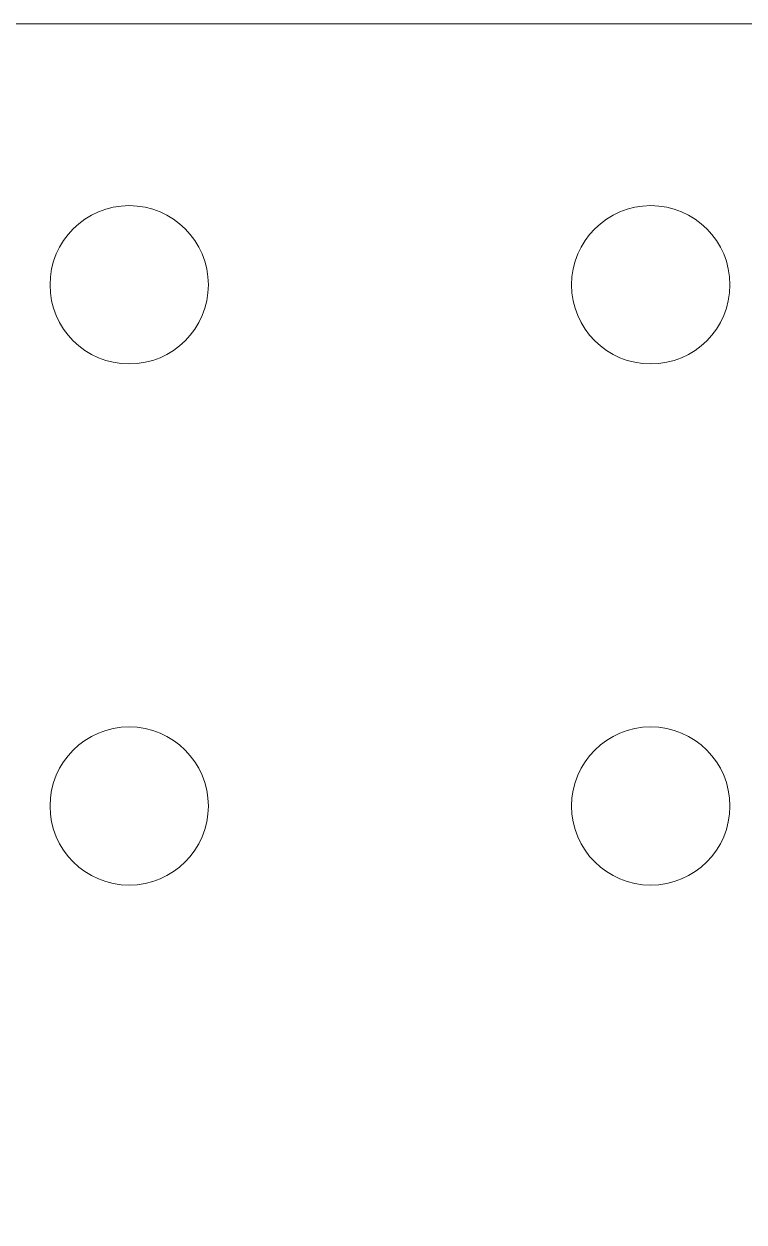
# Model space of a CAD drawing. Header units: centimetres. Extents: x -44.5 to 14.6, y -9.9 to 9.8.
# Drawn here: x -5.65 to -0.29, y 0.73 to 9.66 of the extents above; entities that cross this region are included whole.
import ezdxf

# ---------------------------------------------------------------- set-up
doc = ezdxf.new("R2010")
doc.units = ezdxf.units.CM
doc.header["$MEASUREMENT"] = 0
doc.layers.add('Layer 1', color=7, linetype='Continuous')

msp = doc.modelspace()

# ---------------------------------------------------------------- linework, layer by layer
at = {"layer": 'Layer 1', "color": 250, "lineweight": 20}
for points, knots in [([(-14.58223, -9.76841), (-14.58223, -9.76841), (4.84877, -9.76841), (4.84877, -9.76841), (4.84877, -9.76841), (4.84877, -9.76841), (4.84877, 9.66258), (4.84877, 9.66258), (4.84877, 9.66258), (4.84877, 9.66258), (-14.58223, 9.66258), (-14.58223, 9.66258), (-14.58223, 9.66258), (-14.58223, 9.66258), (-14.58223, -9.76841), (-14.58223, -9.76841), (-14.58223, -9.76841), (-14.58223, -9.76841), (-14.58223, -9.76841), (-14.58223, -9.76841)], [0, 0, 0, 0, 0.1666667, 0.1666667, 0.1666667, 0.1666667, 0.3333333, 0.3333333, 0.3333333, 0.3333333, 0.5, 0.5, 0.5, 0.5, 0.6666667, 0.6666667, 0.6666667, 0.6666667, 1, 1, 1, 1]), ([(-4.86671, 8.30798), (-5.19256, 8.30798), (-5.45671, 8.04383), (-5.45671, 7.71798), (-5.45671, 7.71798), (-5.45672, 7.39213), (-5.19256, 7.12798), (-4.86672, 7.12798), (-4.86672, 7.12798), (-4.54087, 7.12798), (-4.27672, 7.39213), (-4.27672, 7.71798), (-4.27672, 7.71798), (-4.27671, 8.04383), (-4.54087, 8.30798), (-4.86671, 8.30798)], [0, 0, 0, 0, 0.2, 0.2, 0.2, 0.2, 0.4, 0.4, 0.4, 0.4, 0.6, 0.6, 0.6, 0.6, 1, 1, 1, 1]), ([(-4.86671, 8.30798), (-5.19256, 8.30798), (-5.45671, 8.04383), (-5.45671, 7.71798), (-5.45671, 7.71798), (-5.45672, 7.39213), (-5.19256, 7.12798), (-4.86672, 7.12798), (-4.86672, 7.12798), (-4.54087, 7.12798), (-4.27672, 7.39213), (-4.27672, 7.71798), (-4.27672, 7.71798), (-4.27671, 8.04383), (-4.54087, 8.30798), (-4.86671, 8.30798)], [0, 0, 0, 0, 0.2, 0.2, 0.2, 0.2, 0.4, 0.4, 0.4, 0.4, 0.6, 0.6, 0.6, 0.6, 1, 1, 1, 1]), ([(-4.86671, 8.30798), (-5.19256, 8.30798), (-5.45671, 8.04383), (-5.45671, 7.71798), (-5.45671, 7.71798), (-5.45672, 7.39213), (-5.19256, 7.12798), (-4.86672, 7.12798), (-4.86672, 7.12798), (-4.54087, 7.12798), (-4.27672, 7.39213), (-4.27672, 7.71797), (-4.27672, 7.71797), (-4.27671, 8.04382), (-4.54087, 8.30798), (-4.86671, 8.30798)], [0, 0, 0, 0, 0.2, 0.2, 0.2, 0.2, 0.4, 0.4, 0.4, 0.4, 0.6, 0.6, 0.6, 0.6, 1, 1, 1, 1]), ([(-4.86671, 8.30798), (-5.19256, 8.30798), (-5.45671, 8.04382), (-5.45671, 7.71798), (-5.45671, 7.71798), (-5.45672, 7.39213), (-5.19256, 7.12798), (-4.86672, 7.12798), (-4.86672, 7.12798), (-4.54087, 7.12798), (-4.27672, 7.39213), (-4.27672, 7.71797), (-4.27672, 7.71797), (-4.27671, 8.04382), (-4.54087, 8.30798), (-4.86671, 8.30798)], [0, 0, 0, 0, 0.2, 0.2, 0.2, 0.2, 0.4, 0.4, 0.4, 0.4, 0.6, 0.6, 0.6, 0.6, 1, 1, 1, 1]), ([(-4.86671, 8.30797), (-5.19256, 8.30797), (-5.45671, 8.04382), (-5.45671, 7.71798), (-5.45671, 7.71798), (-5.45672, 7.39213), (-5.19256, 7.12798), (-4.86672, 7.12797), (-4.86672, 7.12797), (-4.54087, 7.12797), (-4.27672, 7.39212), (-4.27672, 7.71797), (-4.27672, 7.71797), (-4.27671, 8.04382), (-4.54087, 8.30797), (-4.86671, 8.30797)], [0, 0, 0, 0, 0.2, 0.2, 0.2, 0.2, 0.4, 0.4, 0.4, 0.4, 0.6, 0.6, 0.6, 0.6, 1, 1, 1, 1]), ([(-4.86671, 8.30797), (-5.19256, 8.30797), (-5.45671, 8.04382), (-5.45671, 7.71797), (-5.45671, 7.71797), (-5.45672, 7.39213), (-5.19256, 7.12797), (-4.86672, 7.12797), (-4.86672, 7.12797), (-4.54087, 7.12797), (-4.27672, 7.39212), (-4.27672, 7.71797), (-4.27672, 7.71797), (-4.27671, 8.04382), (-4.54087, 8.30797), (-4.86671, 8.30797)], [0, 0, 0, 0, 0.2, 0.2, 0.2, 0.2, 0.4, 0.4, 0.4, 0.4, 0.6, 0.6, 0.6, 0.6, 1, 1, 1, 1]), ([(-4.86671, 8.30797), (-5.19256, 8.30797), (-5.45671, 8.04382), (-5.45671, 7.71797), (-5.45671, 7.71797), (-5.45672, 7.39213), (-5.19256, 7.12797), (-4.86672, 7.12797), (-4.86672, 7.12797), (-4.54087, 7.12797), (-4.27672, 7.39212), (-4.27672, 7.71797), (-4.27672, 7.71797), (-4.27671, 8.04382), (-4.54087, 8.30797), (-4.86671, 8.30797)], [0, 0, 0, 0, 0.2, 0.2, 0.2, 0.2, 0.4, 0.4, 0.4, 0.4, 0.6, 0.6, 0.6, 0.6, 1, 1, 1, 1]), ([(-4.86671, 8.30797), (-5.19256, 8.30797), (-5.45671, 8.04382), (-5.45671, 7.71797), (-5.45671, 7.71797), (-5.45672, 7.39212), (-5.19256, 7.12797), (-4.86672, 7.12797), (-4.86672, 7.12797), (-4.54087, 7.12797), (-4.27672, 7.39212), (-4.27672, 7.71797), (-4.27672, 7.71797), (-4.27671, 8.04382), (-4.54087, 8.30797), (-4.86671, 8.30797)], [0, 0, 0, 0, 0.2, 0.2, 0.2, 0.2, 0.4, 0.4, 0.4, 0.4, 0.6, 0.6, 0.6, 0.6, 1, 1, 1, 1]), ([(-4.86671, 8.30797), (-5.19256, 8.30797), (-5.45671, 8.04382), (-5.45671, 7.71797), (-5.45671, 7.71797), (-5.45672, 7.39212), (-5.19256, 7.12797), (-4.86672, 7.12797), (-4.86672, 7.12797), (-4.54087, 7.12797), (-4.27672, 7.39212), (-4.27672, 7.71797), (-4.27672, 7.71797), (-4.27671, 8.04382), (-4.54087, 8.30797), (-4.86671, 8.30797)], [0, 0, 0, 0, 0.2, 0.2, 0.2, 0.2, 0.4, 0.4, 0.4, 0.4, 0.6, 0.6, 0.6, 0.6, 1, 1, 1, 1]), ([(-4.86671, 8.30797), (-5.19256, 8.30797), (-5.45671, 8.04382), (-5.45671, 7.71797), (-5.45671, 7.71797), (-5.45672, 7.39212), (-5.19256, 7.12797), (-4.86672, 7.12797), (-4.86672, 7.12797), (-4.54087, 7.12797), (-4.27672, 7.39212), (-4.27672, 7.71797), (-4.27672, 7.71797), (-4.27671, 8.04381), (-4.54087, 8.30797), (-4.86671, 8.30797)], [0, 0, 0, 0, 0.2, 0.2, 0.2, 0.2, 0.4, 0.4, 0.4, 0.4, 0.6, 0.6, 0.6, 0.6, 1, 1, 1, 1]), ([(-4.86671, 8.30797), (-5.19256, 8.30797), (-5.45671, 8.04382), (-5.45671, 7.71797), (-5.45671, 7.71797), (-5.45672, 7.39212), (-5.19256, 7.12797), (-4.86672, 7.12797), (-4.86672, 7.12797), (-4.54087, 7.12797), (-4.27672, 7.39212), (-4.27672, 7.71796), (-4.27672, 7.71796), (-4.27671, 8.04381), (-4.54087, 8.30797), (-4.86671, 8.30797)], [0, 0, 0, 0, 0.2, 0.2, 0.2, 0.2, 0.4, 0.4, 0.4, 0.4, 0.6, 0.6, 0.6, 0.6, 1, 1, 1, 1]), ([(-4.86671, 8.30797), (-5.19256, 8.30797), (-5.45671, 8.04381), (-5.45671, 7.71797), (-5.45671, 7.71797), (-5.45672, 7.39212), (-5.19256, 7.12797), (-4.86672, 7.12797), (-4.86672, 7.12797), (-4.54087, 7.12796), (-4.27672, 7.39212), (-4.27672, 7.71796), (-4.27672, 7.71796), (-4.27671, 8.04381), (-4.54087, 8.30797), (-4.86671, 8.30797)], [0, 0, 0, 0, 0.2, 0.2, 0.2, 0.2, 0.4, 0.4, 0.4, 0.4, 0.6, 0.6, 0.6, 0.6, 1, 1, 1, 1]), ([(-4.86671, 8.30796), (-5.19256, 8.30796), (-5.45671, 8.04381), (-5.45671, 7.71796), (-5.45671, 7.71796), (-5.45672, 7.39212), (-5.19256, 7.12796), (-4.86672, 7.12796), (-4.86672, 7.12796), (-4.54087, 7.12796), (-4.27672, 7.39211), (-4.27672, 7.71796), (-4.27672, 7.71796), (-4.27671, 8.04381), (-4.54087, 8.30796), (-4.86671, 8.30796)], [0, 0, 0, 0, 0.2, 0.2, 0.2, 0.2, 0.4, 0.4, 0.4, 0.4, 0.6, 0.6, 0.6, 0.6, 1, 1, 1, 1]), ([(-4.86671, 8.30796), (-5.19256, 8.30796), (-5.45671, 8.04381), (-5.45671, 7.71796), (-5.45671, 7.71796), (-5.45672, 7.39212), (-5.19256, 7.12796), (-4.86672, 7.12796), (-4.86672, 7.12796), (-4.54087, 7.12796), (-4.27672, 7.39211), (-4.27672, 7.71796), (-4.27672, 7.71796), (-4.27671, 8.04381), (-4.54087, 8.30796), (-4.86671, 8.30796)], [0, 0, 0, 0, 0.2, 0.2, 0.2, 0.2, 0.4, 0.4, 0.4, 0.4, 0.6, 0.6, 0.6, 0.6, 1, 1, 1, 1]), ([(-4.86671, 8.30796), (-5.19256, 8.30796), (-5.45671, 8.04381), (-5.45671, 7.71796), (-5.45671, 7.71796), (-5.45672, 7.39211), (-5.19256, 7.12796), (-4.86672, 7.12796), (-4.86672, 7.12796), (-4.54087, 7.12796), (-4.27672, 7.39211), (-4.27672, 7.71796), (-4.27672, 7.71796), (-4.27671, 8.04381), (-4.54087, 8.30796), (-4.86671, 8.30796)], [0, 0, 0, 0, 0.2, 0.2, 0.2, 0.2, 0.4, 0.4, 0.4, 0.4, 0.6, 0.6, 0.6, 0.6, 1, 1, 1, 1]), ([(-4.86671, 8.30796), (-5.19256, 8.30796), (-5.45671, 8.04381), (-5.45671, 7.71796), (-5.45671, 7.71796), (-5.45672, 7.39211), (-5.19256, 7.12796), (-4.86672, 7.12796), (-4.86672, 7.12796), (-4.54087, 7.12796), (-4.27672, 7.39211), (-4.27672, 7.71796), (-4.27672, 7.71796), (-4.27671, 8.04381), (-4.54087, 8.30796), (-4.86671, 8.30796)], [0, 0, 0, 0, 0.2, 0.2, 0.2, 0.2, 0.4, 0.4, 0.4, 0.4, 0.6, 0.6, 0.6, 0.6, 1, 1, 1, 1]), ([(-4.86671, 8.30796), (-5.19256, 8.30796), (-5.45671, 8.04381), (-5.45671, 7.71796), (-5.45671, 7.71796), (-5.45672, 7.39211), (-5.19256, 7.12796), (-4.86672, 7.12796), (-4.86672, 7.12796), (-4.54087, 7.12796), (-4.27672, 7.39211), (-4.27672, 7.71796), (-4.27672, 7.71796), (-4.27671, 8.04381), (-4.54087, 8.30796), (-4.86671, 8.30796)], [0, 0, 0, 0, 0.2, 0.2, 0.2, 0.2, 0.4, 0.4, 0.4, 0.4, 0.6, 0.6, 0.6, 0.6, 1, 1, 1, 1]), ([(-4.86671, 8.30796), (-5.19256, 8.30796), (-5.45671, 8.04381), (-5.45671, 7.71796), (-5.45671, 7.71796), (-5.45672, 7.39211), (-5.19256, 7.12796), (-4.86672, 7.12796), (-4.86672, 7.12796), (-4.54087, 7.12796), (-4.27672, 7.39211), (-4.27672, 7.71796), (-4.27672, 7.71796), (-4.27671, 8.0438), (-4.54087, 8.30796), (-4.86671, 8.30796)], [0, 0, 0, 0, 0.2, 0.2, 0.2, 0.2, 0.4, 0.4, 0.4, 0.4, 0.6, 0.6, 0.6, 0.6, 1, 1, 1, 1]), ([(-4.86671, 8.30796), (-5.19256, 8.30796), (-5.45671, 8.0438), (-5.45671, 7.71796), (-5.45671, 7.71796), (-5.45672, 7.39211), (-5.19256, 7.12796), (-4.86672, 7.12796), (-4.86672, 7.12796), (-4.54087, 7.12796), (-4.27672, 7.39211), (-4.27672, 7.71795), (-4.27672, 7.71795), (-4.27671, 8.0438), (-4.54087, 8.30796), (-4.86671, 8.30796)], [0, 0, 0, 0, 0.2, 0.2, 0.2, 0.2, 0.4, 0.4, 0.4, 0.4, 0.6, 0.6, 0.6, 0.6, 1, 1, 1, 1]), ([(-4.86671, 8.30795), (-5.19256, 8.30795), (-5.45671, 8.0438), (-5.45671, 7.71796), (-5.45671, 7.71796), (-5.45672, 7.39211), (-5.19256, 7.12796), (-4.86672, 7.12795), (-4.86672, 7.12795), (-4.54087, 7.12795), (-4.27672, 7.3921), (-4.27672, 7.71795), (-4.27672, 7.71795), (-4.27671, 8.0438), (-4.54087, 8.30795), (-4.86671, 8.30795)], [0, 0, 0, 0, 0.2, 0.2, 0.2, 0.2, 0.4, 0.4, 0.4, 0.4, 0.6, 0.6, 0.6, 0.6, 1, 1, 1, 1]), ([(-4.86671, 8.30795), (-5.19256, 8.30795), (-5.45671, 8.0438), (-5.45671, 7.71795), (-5.45671, 7.71795), (-5.45672, 7.39211), (-5.19256, 7.12795), (-4.86672, 7.12795), (-4.86672, 7.12795), (-4.54087, 7.12795), (-4.27672, 7.3921), (-4.27672, 7.71795), (-4.27672, 7.71795), (-4.27671, 8.0438), (-4.54087, 8.30795), (-4.86671, 8.30795)], [0, 0, 0, 0, 0.2, 0.2, 0.2, 0.2, 0.4, 0.4, 0.4, 0.4, 0.6, 0.6, 0.6, 0.6, 1, 1, 1, 1]), ([(-0.98051, 8.30798), (-1.30636, 8.30798), (-1.57051, 8.04383), (-1.57051, 7.71798), (-1.57051, 7.71798), (-1.57052, 7.39213), (-1.30636, 7.12798), (-0.98052, 7.12798), (-0.98052, 7.12798), (-0.65467, 7.12798), (-0.39052, 7.39213), (-0.39052, 7.71798), (-0.39052, 7.71798), (-0.39051, 8.04383), (-0.65467, 8.30798), (-0.98051, 8.30798)], [0, 0, 0, 0, 0.2, 0.2, 0.2, 0.2, 0.4, 0.4, 0.4, 0.4, 0.6, 0.6, 0.6, 0.6, 1, 1, 1, 1]), ([(-0.98051, 8.30798), (-1.30636, 8.30798), (-1.57051, 8.04383), (-1.57051, 7.71798), (-1.57051, 7.71798), (-1.57052, 7.39213), (-1.30636, 7.12798), (-0.98052, 7.12798), (-0.98052, 7.12798), (-0.65467, 7.12798), (-0.39052, 7.39213), (-0.39052, 7.71798), (-0.39052, 7.71798), (-0.39051, 8.04383), (-0.65467, 8.30798), (-0.98051, 8.30798)], [0, 0, 0, 0, 0.2, 0.2, 0.2, 0.2, 0.4, 0.4, 0.4, 0.4, 0.6, 0.6, 0.6, 0.6, 1, 1, 1, 1]), ([(-0.98051, 8.30798), (-1.30636, 8.30798), (-1.57051, 8.04383), (-1.57051, 7.71798), (-1.57051, 7.71798), (-1.57052, 7.39213), (-1.30636, 7.12798), (-0.98052, 7.12798), (-0.98052, 7.12798), (-0.65467, 7.12798), (-0.39052, 7.39213), (-0.39052, 7.71797), (-0.39052, 7.71797), (-0.39051, 8.04382), (-0.65467, 8.30798), (-0.98051, 8.30798)], [0, 0, 0, 0, 0.2, 0.2, 0.2, 0.2, 0.4, 0.4, 0.4, 0.4, 0.6, 0.6, 0.6, 0.6, 1, 1, 1, 1]), ([(-0.98051, 8.30798), (-1.30636, 8.30798), (-1.57051, 8.04382), (-1.57051, 7.71798), (-1.57051, 7.71798), (-1.57052, 7.39213), (-1.30636, 7.12798), (-0.98052, 7.12798), (-0.98052, 7.12798), (-0.65467, 7.12798), (-0.39052, 7.39213), (-0.39052, 7.71797), (-0.39052, 7.71797), (-0.39051, 8.04382), (-0.65467, 8.30798), (-0.98051, 8.30798)], [0, 0, 0, 0, 0.2, 0.2, 0.2, 0.2, 0.4, 0.4, 0.4, 0.4, 0.6, 0.6, 0.6, 0.6, 1, 1, 1, 1]), ([(-0.98051, 8.30797), (-1.30636, 8.30797), (-1.57051, 8.04382), (-1.57051, 7.71798), (-1.57051, 7.71798), (-1.57052, 7.39213), (-1.30636, 7.12798), (-0.98052, 7.12797), (-0.98052, 7.12797), (-0.65467, 7.12797), (-0.39052, 7.39212), (-0.39052, 7.71797), (-0.39052, 7.71797), (-0.39051, 8.04382), (-0.65467, 8.30797), (-0.98051, 8.30797)], [0, 0, 0, 0, 0.2, 0.2, 0.2, 0.2, 0.4, 0.4, 0.4, 0.4, 0.6, 0.6, 0.6, 0.6, 1, 1, 1, 1]), ([(-0.98051, 8.30797), (-1.30636, 8.30797), (-1.57051, 8.04382), (-1.57051, 7.71797), (-1.57051, 7.71797), (-1.57052, 7.39213), (-1.30636, 7.12797), (-0.98052, 7.12797), (-0.98052, 7.12797), (-0.65467, 7.12797), (-0.39052, 7.39212), (-0.39052, 7.71797), (-0.39052, 7.71797), (-0.39051, 8.04382), (-0.65467, 8.30797), (-0.98051, 8.30797)], [0, 0, 0, 0, 0.2, 0.2, 0.2, 0.2, 0.4, 0.4, 0.4, 0.4, 0.6, 0.6, 0.6, 0.6, 1, 1, 1, 1]), ([(-0.98051, 8.30797), (-1.30636, 8.30797), (-1.57051, 8.04382), (-1.57051, 7.71797), (-1.57051, 7.71797), (-1.57052, 7.39213), (-1.30636, 7.12797), (-0.98052, 7.12797), (-0.98052, 7.12797), (-0.65467, 7.12797), (-0.39052, 7.39212), (-0.39052, 7.71797), (-0.39052, 7.71797), (-0.39051, 8.04382), (-0.65467, 8.30797), (-0.98051, 8.30797)], [0, 0, 0, 0, 0.2, 0.2, 0.2, 0.2, 0.4, 0.4, 0.4, 0.4, 0.6, 0.6, 0.6, 0.6, 1, 1, 1, 1]), ([(-0.98051, 8.30797), (-1.30636, 8.30797), (-1.57051, 8.04382), (-1.57051, 7.71797), (-1.57051, 7.71797), (-1.57052, 7.39212), (-1.30636, 7.12797), (-0.98052, 7.12797), (-0.98052, 7.12797), (-0.65467, 7.12797), (-0.39052, 7.39212), (-0.39052, 7.71797), (-0.39052, 7.71797), (-0.39051, 8.04382), (-0.65467, 8.30797), (-0.98051, 8.30797)], [0, 0, 0, 0, 0.2, 0.2, 0.2, 0.2, 0.4, 0.4, 0.4, 0.4, 0.6, 0.6, 0.6, 0.6, 1, 1, 1, 1]), ([(-0.98051, 8.30797), (-1.30636, 8.30797), (-1.57051, 8.04382), (-1.57051, 7.71797), (-1.57051, 7.71797), (-1.57052, 7.39212), (-1.30636, 7.12797), (-0.98052, 7.12797), (-0.98052, 7.12797), (-0.65467, 7.12797), (-0.39052, 7.39212), (-0.39052, 7.71797), (-0.39052, 7.71797), (-0.39051, 8.04382), (-0.65467, 8.30797), (-0.98051, 8.30797)], [0, 0, 0, 0, 0.2, 0.2, 0.2, 0.2, 0.4, 0.4, 0.4, 0.4, 0.6, 0.6, 0.6, 0.6, 1, 1, 1, 1]), ([(-0.98051, 8.30797), (-1.30636, 8.30797), (-1.57051, 8.04382), (-1.57051, 7.71797), (-1.57051, 7.71797), (-1.57052, 7.39212), (-1.30636, 7.12797), (-0.98052, 7.12797), (-0.98052, 7.12797), (-0.65467, 7.12797), (-0.39052, 7.39212), (-0.39052, 7.71797), (-0.39052, 7.71797), (-0.39051, 8.04381), (-0.65467, 8.30797), (-0.98051, 8.30797)], [0, 0, 0, 0, 0.2, 0.2, 0.2, 0.2, 0.4, 0.4, 0.4, 0.4, 0.6, 0.6, 0.6, 0.6, 1, 1, 1, 1]), ([(-0.98051, 8.30797), (-1.30636, 8.30797), (-1.57051, 8.04382), (-1.57051, 7.71797), (-1.57051, 7.71797), (-1.57052, 7.39212), (-1.30636, 7.12797), (-0.98052, 7.12797), (-0.98052, 7.12797), (-0.65467, 7.12797), (-0.39052, 7.39212), (-0.39052, 7.71796), (-0.39052, 7.71796), (-0.39051, 8.04381), (-0.65467, 8.30797), (-0.98051, 8.30797)], [0, 0, 0, 0, 0.2, 0.2, 0.2, 0.2, 0.4, 0.4, 0.4, 0.4, 0.6, 0.6, 0.6, 0.6, 1, 1, 1, 1]), ([(-0.98051, 8.30797), (-1.30636, 8.30797), (-1.57051, 8.04381), (-1.57051, 7.71797), (-1.57051, 7.71797), (-1.57052, 7.39212), (-1.30636, 7.12797), (-0.98052, 7.12797), (-0.98052, 7.12797), (-0.65467, 7.12796), (-0.39052, 7.39212), (-0.39052, 7.71796), (-0.39052, 7.71796), (-0.39051, 8.04381), (-0.65467, 8.30797), (-0.98051, 8.30797)], [0, 0, 0, 0, 0.2, 0.2, 0.2, 0.2, 0.4, 0.4, 0.4, 0.4, 0.6, 0.6, 0.6, 0.6, 1, 1, 1, 1]), ([(-0.98051, 8.30796), (-1.30636, 8.30796), (-1.57051, 8.04381), (-1.57051, 7.71796), (-1.57051, 7.71796), (-1.57052, 7.39212), (-1.30636, 7.12796), (-0.98052, 7.12796), (-0.98052, 7.12796), (-0.65467, 7.12796), (-0.39052, 7.39211), (-0.39052, 7.71796), (-0.39052, 7.71796), (-0.39051, 8.04381), (-0.65467, 8.30796), (-0.98051, 8.30796)], [0, 0, 0, 0, 0.2, 0.2, 0.2, 0.2, 0.4, 0.4, 0.4, 0.4, 0.6, 0.6, 0.6, 0.6, 1, 1, 1, 1]), ([(-0.98051, 8.30796), (-1.30636, 8.30796), (-1.57051, 8.04381), (-1.57051, 7.71796), (-1.57051, 7.71796), (-1.57052, 7.39212), (-1.30636, 7.12796), (-0.98052, 7.12796), (-0.98052, 7.12796), (-0.65467, 7.12796), (-0.39052, 7.39211), (-0.39052, 7.71796), (-0.39052, 7.71796), (-0.39051, 8.04381), (-0.65467, 8.30796), (-0.98051, 8.30796)], [0, 0, 0, 0, 0.2, 0.2, 0.2, 0.2, 0.4, 0.4, 0.4, 0.4, 0.6, 0.6, 0.6, 0.6, 1, 1, 1, 1]), ([(-0.98051, 8.30796), (-1.30636, 8.30796), (-1.57051, 8.04381), (-1.57051, 7.71796), (-1.57051, 7.71796), (-1.57052, 7.39211), (-1.30636, 7.12796), (-0.98052, 7.12796), (-0.98052, 7.12796), (-0.65467, 7.12796), (-0.39052, 7.39211), (-0.39052, 7.71796), (-0.39052, 7.71796), (-0.39051, 8.04381), (-0.65467, 8.30796), (-0.98051, 8.30796)], [0, 0, 0, 0, 0.2, 0.2, 0.2, 0.2, 0.4, 0.4, 0.4, 0.4, 0.6, 0.6, 0.6, 0.6, 1, 1, 1, 1]), ([(-0.98051, 8.30796), (-1.30636, 8.30796), (-1.57051, 8.04381), (-1.57051, 7.71796), (-1.57051, 7.71796), (-1.57052, 7.39211), (-1.30636, 7.12796), (-0.98052, 7.12796), (-0.98052, 7.12796), (-0.65467, 7.12796), (-0.39052, 7.39211), (-0.39052, 7.71796), (-0.39052, 7.71796), (-0.39051, 8.04381), (-0.65467, 8.30796), (-0.98051, 8.30796)], [0, 0, 0, 0, 0.2, 0.2, 0.2, 0.2, 0.4, 0.4, 0.4, 0.4, 0.6, 0.6, 0.6, 0.6, 1, 1, 1, 1]), ([(-0.98051, 8.30796), (-1.30636, 8.30796), (-1.57051, 8.04381), (-1.57051, 7.71796), (-1.57051, 7.71796), (-1.57052, 7.39211), (-1.30636, 7.12796), (-0.98052, 7.12796), (-0.98052, 7.12796), (-0.65467, 7.12796), (-0.39052, 7.39211), (-0.39052, 7.71796), (-0.39052, 7.71796), (-0.39051, 8.04381), (-0.65467, 8.30796), (-0.98051, 8.30796)], [0, 0, 0, 0, 0.2, 0.2, 0.2, 0.2, 0.4, 0.4, 0.4, 0.4, 0.6, 0.6, 0.6, 0.6, 1, 1, 1, 1]), ([(-0.98051, 8.30796), (-1.30636, 8.30796), (-1.57051, 8.04381), (-1.57051, 7.71796), (-1.57051, 7.71796), (-1.57052, 7.39211), (-1.30636, 7.12796), (-0.98052, 7.12796), (-0.98052, 7.12796), (-0.65467, 7.12796), (-0.39052, 7.39211), (-0.39052, 7.71796), (-0.39052, 7.71796), (-0.39051, 8.0438), (-0.65467, 8.30796), (-0.98051, 8.30796)], [0, 0, 0, 0, 0.2, 0.2, 0.2, 0.2, 0.4, 0.4, 0.4, 0.4, 0.6, 0.6, 0.6, 0.6, 1, 1, 1, 1]), ([(-0.98051, 8.30796), (-1.30636, 8.30796), (-1.57051, 8.0438), (-1.57051, 7.71796), (-1.57051, 7.71796), (-1.57052, 7.39211), (-1.30636, 7.12796), (-0.98052, 7.12796), (-0.98052, 7.12796), (-0.65467, 7.12796), (-0.39052, 7.39211), (-0.39052, 7.71795), (-0.39052, 7.71795), (-0.39051, 8.0438), (-0.65467, 8.30796), (-0.98051, 8.30796)], [0, 0, 0, 0, 0.2, 0.2, 0.2, 0.2, 0.4, 0.4, 0.4, 0.4, 0.6, 0.6, 0.6, 0.6, 1, 1, 1, 1]), ([(-0.98051, 8.30795), (-1.30636, 8.30795), (-1.57051, 8.0438), (-1.57051, 7.71796), (-1.57051, 7.71796), (-1.57052, 7.39211), (-1.30636, 7.12796), (-0.98052, 7.12795), (-0.98052, 7.12795), (-0.65467, 7.12795), (-0.39052, 7.3921), (-0.39052, 7.71795), (-0.39052, 7.71795), (-0.39051, 8.0438), (-0.65467, 8.30795), (-0.98051, 8.30795)], [0, 0, 0, 0, 0.2, 0.2, 0.2, 0.2, 0.4, 0.4, 0.4, 0.4, 0.6, 0.6, 0.6, 0.6, 1, 1, 1, 1]), ([(-0.98051, 8.30795), (-1.30636, 8.30795), (-1.57051, 8.0438), (-1.57051, 7.71795), (-1.57051, 7.71795), (-1.57052, 7.39211), (-1.30636, 7.12795), (-0.98052, 7.12795), (-0.98052, 7.12795), (-0.65467, 7.12795), (-0.39052, 7.3921), (-0.39052, 7.71795), (-0.39052, 7.71795), (-0.39051, 8.0438), (-0.65467, 8.30795), (-0.98051, 8.30795)], [0, 0, 0, 0, 0.2, 0.2, 0.2, 0.2, 0.4, 0.4, 0.4, 0.4, 0.6, 0.6, 0.6, 0.6, 1, 1, 1, 1]), ([(-4.86671, 4.42178), (-5.19256, 4.42178), (-5.45671, 4.15763), (-5.45671, 3.83178), (-5.45671, 3.83178), (-5.45672, 3.50593), (-5.19256, 3.24178), (-4.86672, 3.24178), (-4.86672, 3.24178), (-4.54087, 3.24178), (-4.27672, 3.50593), (-4.27672, 3.83178), (-4.27672, 3.83178), (-4.27671, 4.15763), (-4.54087, 4.42178), (-4.86671, 4.42178)], [0, 0, 0, 0, 0.2, 0.2, 0.2, 0.2, 0.4, 0.4, 0.4, 0.4, 0.6, 0.6, 0.6, 0.6, 1, 1, 1, 1]), ([(-4.86671, 4.42178), (-5.19256, 4.42178), (-5.45671, 4.15763), (-5.45671, 3.83178), (-5.45671, 3.83178), (-5.45672, 3.50593), (-5.19256, 3.24178), (-4.86672, 3.24178), (-4.86672, 3.24178), (-4.54087, 3.24178), (-4.27672, 3.50593), (-4.27672, 3.83178), (-4.27672, 3.83178), (-4.27671, 4.15763), (-4.54087, 4.42178), (-4.86671, 4.42178)], [0, 0, 0, 0, 0.2, 0.2, 0.2, 0.2, 0.4, 0.4, 0.4, 0.4, 0.6, 0.6, 0.6, 0.6, 1, 1, 1, 1]), ([(-4.86671, 4.42178), (-5.19256, 4.42178), (-5.45671, 4.15763), (-5.45671, 3.83178), (-5.45671, 3.83178), (-5.45672, 3.50593), (-5.19256, 3.24178), (-4.86672, 3.24178), (-4.86672, 3.24178), (-4.54087, 3.24178), (-4.27672, 3.50593), (-4.27672, 3.83177), (-4.27672, 3.83177), (-4.27671, 4.15762), (-4.54087, 4.42178), (-4.86671, 4.42178)], [0, 0, 0, 0, 0.2, 0.2, 0.2, 0.2, 0.4, 0.4, 0.4, 0.4, 0.6, 0.6, 0.6, 0.6, 1, 1, 1, 1]), ([(-4.86671, 4.42178), (-5.19256, 4.42178), (-5.45671, 4.15762), (-5.45671, 3.83178), (-5.45671, 3.83178), (-5.45672, 3.50593), (-5.19256, 3.24178), (-4.86672, 3.24178), (-4.86672, 3.24178), (-4.54087, 3.24178), (-4.27672, 3.50593), (-4.27672, 3.83177), (-4.27672, 3.83177), (-4.27671, 4.15762), (-4.54087, 4.42178), (-4.86671, 4.42178)], [0, 0, 0, 0, 0.2, 0.2, 0.2, 0.2, 0.4, 0.4, 0.4, 0.4, 0.6, 0.6, 0.6, 0.6, 1, 1, 1, 1]), ([(-4.86671, 4.42177), (-5.19256, 4.42177), (-5.45671, 4.15762), (-5.45671, 3.83178), (-5.45671, 3.83178), (-5.45672, 3.50593), (-5.19256, 3.24178), (-4.86672, 3.24177), (-4.86672, 3.24177), (-4.54087, 3.24177), (-4.27672, 3.50592), (-4.27672, 3.83177), (-4.27672, 3.83177), (-4.27671, 4.15762), (-4.54087, 4.42177), (-4.86671, 4.42177)], [0, 0, 0, 0, 0.2, 0.2, 0.2, 0.2, 0.4, 0.4, 0.4, 0.4, 0.6, 0.6, 0.6, 0.6, 1, 1, 1, 1]), ([(-4.86671, 4.42177), (-5.19256, 4.42177), (-5.45671, 4.15762), (-5.45671, 3.83177), (-5.45671, 3.83177), (-5.45672, 3.50593), (-5.19256, 3.24177), (-4.86672, 3.24177), (-4.86672, 3.24177), (-4.54087, 3.24177), (-4.27672, 3.50592), (-4.27672, 3.83177), (-4.27672, 3.83177), (-4.27671, 4.15762), (-4.54087, 4.42177), (-4.86671, 4.42177)], [0, 0, 0, 0, 0.2, 0.2, 0.2, 0.2, 0.4, 0.4, 0.4, 0.4, 0.6, 0.6, 0.6, 0.6, 1, 1, 1, 1]), ([(-4.86671, 4.42177), (-5.19256, 4.42177), (-5.45671, 4.15762), (-5.45671, 3.83177), (-5.45671, 3.83177), (-5.45672, 3.50593), (-5.19256, 3.24177), (-4.86672, 3.24177), (-4.86672, 3.24177), (-4.54087, 3.24177), (-4.27672, 3.50592), (-4.27672, 3.83177), (-4.27672, 3.83177), (-4.27671, 4.15762), (-4.54087, 4.42177), (-4.86671, 4.42177)], [0, 0, 0, 0, 0.2, 0.2, 0.2, 0.2, 0.4, 0.4, 0.4, 0.4, 0.6, 0.6, 0.6, 0.6, 1, 1, 1, 1]), ([(-4.86671, 4.42177), (-5.19256, 4.42177), (-5.45671, 4.15762), (-5.45671, 3.83177), (-5.45671, 3.83177), (-5.45672, 3.50592), (-5.19256, 3.24177), (-4.86672, 3.24177), (-4.86672, 3.24177), (-4.54087, 3.24177), (-4.27672, 3.50592), (-4.27672, 3.83177), (-4.27672, 3.83177), (-4.27671, 4.15762), (-4.54087, 4.42177), (-4.86671, 4.42177)], [0, 0, 0, 0, 0.2, 0.2, 0.2, 0.2, 0.4, 0.4, 0.4, 0.4, 0.6, 0.6, 0.6, 0.6, 1, 1, 1, 1]), ([(-4.86671, 4.42177), (-5.19256, 4.42177), (-5.45671, 4.15762), (-5.45671, 3.83177), (-5.45671, 3.83177), (-5.45672, 3.50592), (-5.19256, 3.24177), (-4.86672, 3.24177), (-4.86672, 3.24177), (-4.54087, 3.24177), (-4.27672, 3.50592), (-4.27672, 3.83177), (-4.27672, 3.83177), (-4.27671, 4.15762), (-4.54087, 4.42177), (-4.86671, 4.42177)], [0, 0, 0, 0, 0.2, 0.2, 0.2, 0.2, 0.4, 0.4, 0.4, 0.4, 0.6, 0.6, 0.6, 0.6, 1, 1, 1, 1]), ([(-4.86671, 4.42177), (-5.19256, 4.42177), (-5.45671, 4.15762), (-5.45671, 3.83177), (-5.45671, 3.83177), (-5.45672, 3.50592), (-5.19256, 3.24177), (-4.86672, 3.24177), (-4.86672, 3.24177), (-4.54087, 3.24177), (-4.27672, 3.50592), (-4.27672, 3.83177), (-4.27672, 3.83177), (-4.27671, 4.15761), (-4.54087, 4.42177), (-4.86671, 4.42177)], [0, 0, 0, 0, 0.2, 0.2, 0.2, 0.2, 0.4, 0.4, 0.4, 0.4, 0.6, 0.6, 0.6, 0.6, 1, 1, 1, 1]), ([(-4.86671, 4.42177), (-5.19256, 4.42177), (-5.45671, 4.15762), (-5.45671, 3.83177), (-5.45671, 3.83177), (-5.45672, 3.50592), (-5.19256, 3.24177), (-4.86672, 3.24177), (-4.86672, 3.24177), (-4.54087, 3.24177), (-4.27672, 3.50592), (-4.27672, 3.83176), (-4.27672, 3.83176), (-4.27671, 4.15761), (-4.54087, 4.42177), (-4.86671, 4.42177)], [0, 0, 0, 0, 0.2, 0.2, 0.2, 0.2, 0.4, 0.4, 0.4, 0.4, 0.6, 0.6, 0.6, 0.6, 1, 1, 1, 1]), ([(-4.86671, 4.42177), (-5.19256, 4.42177), (-5.45671, 4.15761), (-5.45671, 3.83177), (-5.45671, 3.83177), (-5.45672, 3.50592), (-5.19256, 3.24177), (-4.86672, 3.24177), (-4.86672, 3.24177), (-4.54087, 3.24176), (-4.27672, 3.50592), (-4.27672, 3.83176), (-4.27672, 3.83176), (-4.27671, 4.15761), (-4.54087, 4.42177), (-4.86671, 4.42177)], [0, 0, 0, 0, 0.2, 0.2, 0.2, 0.2, 0.4, 0.4, 0.4, 0.4, 0.6, 0.6, 0.6, 0.6, 1, 1, 1, 1]), ([(-4.86671, 4.42176), (-5.19256, 4.42176), (-5.45671, 4.15761), (-5.45671, 3.83176), (-5.45671, 3.83176), (-5.45672, 3.50592), (-5.19256, 3.24176), (-4.86672, 3.24176), (-4.86672, 3.24176), (-4.54087, 3.24176), (-4.27672, 3.50591), (-4.27672, 3.83176), (-4.27672, 3.83176), (-4.27671, 4.15761), (-4.54087, 4.42176), (-4.86671, 4.42176)], [0, 0, 0, 0, 0.2, 0.2, 0.2, 0.2, 0.4, 0.4, 0.4, 0.4, 0.6, 0.6, 0.6, 0.6, 1, 1, 1, 1]), ([(-4.86671, 4.42176), (-5.19256, 4.42176), (-5.45671, 4.15761), (-5.45671, 3.83176), (-5.45671, 3.83176), (-5.45672, 3.50592), (-5.19256, 3.24176), (-4.86672, 3.24176), (-4.86672, 3.24176), (-4.54087, 3.24176), (-4.27672, 3.50591), (-4.27672, 3.83176), (-4.27672, 3.83176), (-4.27671, 4.15761), (-4.54087, 4.42176), (-4.86671, 4.42176)], [0, 0, 0, 0, 0.2, 0.2, 0.2, 0.2, 0.4, 0.4, 0.4, 0.4, 0.6, 0.6, 0.6, 0.6, 1, 1, 1, 1]), ([(-4.86671, 4.42176), (-5.19256, 4.42176), (-5.45671, 4.15761), (-5.45671, 3.83176), (-5.45671, 3.83176), (-5.45672, 3.50591), (-5.19256, 3.24176), (-4.86672, 3.24176), (-4.86672, 3.24176), (-4.54087, 3.24176), (-4.27672, 3.50591), (-4.27672, 3.83176), (-4.27672, 3.83176), (-4.27671, 4.15761), (-4.54087, 4.42176), (-4.86671, 4.42176)], [0, 0, 0, 0, 0.2, 0.2, 0.2, 0.2, 0.4, 0.4, 0.4, 0.4, 0.6, 0.6, 0.6, 0.6, 1, 1, 1, 1]), ([(-4.86671, 4.42176), (-5.19256, 4.42176), (-5.45671, 4.15761), (-5.45671, 3.83176), (-5.45671, 3.83176), (-5.45672, 3.50591), (-5.19256, 3.24176), (-4.86672, 3.24176), (-4.86672, 3.24176), (-4.54087, 3.24176), (-4.27672, 3.50591), (-4.27672, 3.83176), (-4.27672, 3.83176), (-4.27671, 4.15761), (-4.54087, 4.42176), (-4.86671, 4.42176)], [0, 0, 0, 0, 0.2, 0.2, 0.2, 0.2, 0.4, 0.4, 0.4, 0.4, 0.6, 0.6, 0.6, 0.6, 1, 1, 1, 1]), ([(-4.86671, 4.42176), (-5.19256, 4.42176), (-5.45671, 4.15761), (-5.45671, 3.83176), (-5.45671, 3.83176), (-5.45672, 3.50591), (-5.19256, 3.24176), (-4.86672, 3.24176), (-4.86672, 3.24176), (-4.54087, 3.24176), (-4.27672, 3.50591), (-4.27672, 3.83176), (-4.27672, 3.83176), (-4.27671, 4.15761), (-4.54087, 4.42176), (-4.86671, 4.42176)], [0, 0, 0, 0, 0.2, 0.2, 0.2, 0.2, 0.4, 0.4, 0.4, 0.4, 0.6, 0.6, 0.6, 0.6, 1, 1, 1, 1]), ([(-4.86671, 4.42176), (-5.19256, 4.42176), (-5.45671, 4.15761), (-5.45671, 3.83176), (-5.45671, 3.83176), (-5.45672, 3.50591), (-5.19256, 3.24176), (-4.86672, 3.24176), (-4.86672, 3.24176), (-4.54087, 3.24176), (-4.27672, 3.50591), (-4.27672, 3.83176), (-4.27672, 3.83176), (-4.27671, 4.1576), (-4.54087, 4.42176), (-4.86671, 4.42176)], [0, 0, 0, 0, 0.2, 0.2, 0.2, 0.2, 0.4, 0.4, 0.4, 0.4, 0.6, 0.6, 0.6, 0.6, 1, 1, 1, 1]), ([(-4.86671, 4.42176), (-5.19256, 4.42176), (-5.45671, 4.1576), (-5.45671, 3.83176), (-5.45671, 3.83176), (-5.45672, 3.50591), (-5.19256, 3.24176), (-4.86672, 3.24176), (-4.86672, 3.24176), (-4.54087, 3.24176), (-4.27672, 3.50591), (-4.27672, 3.83175), (-4.27672, 3.83175), (-4.27671, 4.1576), (-4.54087, 4.42176), (-4.86671, 4.42176)], [0, 0, 0, 0, 0.2, 0.2, 0.2, 0.2, 0.4, 0.4, 0.4, 0.4, 0.6, 0.6, 0.6, 0.6, 1, 1, 1, 1]), ([(-4.86671, 4.42175), (-5.19256, 4.42175), (-5.45671, 4.1576), (-5.45671, 3.83176), (-5.45671, 3.83176), (-5.45672, 3.50591), (-5.19256, 3.24176), (-4.86672, 3.24175), (-4.86672, 3.24175), (-4.54087, 3.24175), (-4.27672, 3.5059), (-4.27672, 3.83175), (-4.27672, 3.83175), (-4.27671, 4.1576), (-4.54087, 4.42175), (-4.86671, 4.42175)], [0, 0, 0, 0, 0.2, 0.2, 0.2, 0.2, 0.4, 0.4, 0.4, 0.4, 0.6, 0.6, 0.6, 0.6, 1, 1, 1, 1]), ([(-4.86671, 4.42175), (-5.19256, 4.42175), (-5.45671, 4.1576), (-5.45671, 3.83175), (-5.45671, 3.83175), (-5.45672, 3.50591), (-5.19256, 3.24175), (-4.86672, 3.24175), (-4.86672, 3.24175), (-4.54087, 3.24175), (-4.27672, 3.5059), (-4.27672, 3.83175), (-4.27672, 3.83175), (-4.27671, 4.1576), (-4.54087, 4.42175), (-4.86671, 4.42175)], [0, 0, 0, 0, 0.2, 0.2, 0.2, 0.2, 0.4, 0.4, 0.4, 0.4, 0.6, 0.6, 0.6, 0.6, 1, 1, 1, 1]), ([(-0.98051, 4.42178), (-1.30636, 4.42178), (-1.57051, 4.15763), (-1.57051, 3.83178), (-1.57051, 3.83178), (-1.57052, 3.50593), (-1.30636, 3.24178), (-0.98052, 3.24178), (-0.98052, 3.24178), (-0.65467, 3.24178), (-0.39052, 3.50593), (-0.39052, 3.83178), (-0.39052, 3.83178), (-0.39051, 4.15763), (-0.65467, 4.42178), (-0.98051, 4.42178)], [0, 0, 0, 0, 0.2, 0.2, 0.2, 0.2, 0.4, 0.4, 0.4, 0.4, 0.6, 0.6, 0.6, 0.6, 1, 1, 1, 1]), ([(-0.98051, 4.42178), (-1.30636, 4.42178), (-1.57051, 4.15763), (-1.57051, 3.83178), (-1.57051, 3.83178), (-1.57052, 3.50593), (-1.30636, 3.24178), (-0.98052, 3.24178), (-0.98052, 3.24178), (-0.65467, 3.24178), (-0.39052, 3.50593), (-0.39052, 3.83178), (-0.39052, 3.83178), (-0.39051, 4.15763), (-0.65467, 4.42178), (-0.98051, 4.42178)], [0, 0, 0, 0, 0.2, 0.2, 0.2, 0.2, 0.4, 0.4, 0.4, 0.4, 0.6, 0.6, 0.6, 0.6, 1, 1, 1, 1]), ([(-0.98051, 4.42178), (-1.30636, 4.42178), (-1.57051, 4.15763), (-1.57051, 3.83178), (-1.57051, 3.83178), (-1.57052, 3.50593), (-1.30636, 3.24178), (-0.98052, 3.24178), (-0.98052, 3.24178), (-0.65467, 3.24178), (-0.39052, 3.50593), (-0.39052, 3.83177), (-0.39052, 3.83177), (-0.39051, 4.15762), (-0.65467, 4.42178), (-0.98051, 4.42178)], [0, 0, 0, 0, 0.2, 0.2, 0.2, 0.2, 0.4, 0.4, 0.4, 0.4, 0.6, 0.6, 0.6, 0.6, 1, 1, 1, 1]), ([(-0.98051, 4.42178), (-1.30636, 4.42178), (-1.57051, 4.15762), (-1.57051, 3.83178), (-1.57051, 3.83178), (-1.57052, 3.50593), (-1.30636, 3.24178), (-0.98052, 3.24178), (-0.98052, 3.24178), (-0.65467, 3.24178), (-0.39052, 3.50593), (-0.39052, 3.83177), (-0.39052, 3.83177), (-0.39051, 4.15762), (-0.65467, 4.42178), (-0.98051, 4.42178)], [0, 0, 0, 0, 0.2, 0.2, 0.2, 0.2, 0.4, 0.4, 0.4, 0.4, 0.6, 0.6, 0.6, 0.6, 1, 1, 1, 1]), ([(-0.98051, 4.42177), (-1.30636, 4.42177), (-1.57051, 4.15762), (-1.57051, 3.83178), (-1.57051, 3.83178), (-1.57052, 3.50593), (-1.30636, 3.24178), (-0.98052, 3.24177), (-0.98052, 3.24177), (-0.65467, 3.24177), (-0.39052, 3.50592), (-0.39052, 3.83177), (-0.39052, 3.83177), (-0.39051, 4.15762), (-0.65467, 4.42177), (-0.98051, 4.42177)], [0, 0, 0, 0, 0.2, 0.2, 0.2, 0.2, 0.4, 0.4, 0.4, 0.4, 0.6, 0.6, 0.6, 0.6, 1, 1, 1, 1]), ([(-0.98051, 4.42177), (-1.30636, 4.42177), (-1.57051, 4.15762), (-1.57051, 3.83177), (-1.57051, 3.83177), (-1.57052, 3.50593), (-1.30636, 3.24177), (-0.98052, 3.24177), (-0.98052, 3.24177), (-0.65467, 3.24177), (-0.39052, 3.50592), (-0.39052, 3.83177), (-0.39052, 3.83177), (-0.39051, 4.15762), (-0.65467, 4.42177), (-0.98051, 4.42177)], [0, 0, 0, 0, 0.2, 0.2, 0.2, 0.2, 0.4, 0.4, 0.4, 0.4, 0.6, 0.6, 0.6, 0.6, 1, 1, 1, 1]), ([(-0.98051, 4.42177), (-1.30636, 4.42177), (-1.57051, 4.15762), (-1.57051, 3.83177), (-1.57051, 3.83177), (-1.57052, 3.50593), (-1.30636, 3.24177), (-0.98052, 3.24177), (-0.98052, 3.24177), (-0.65467, 3.24177), (-0.39052, 3.50592), (-0.39052, 3.83177), (-0.39052, 3.83177), (-0.39051, 4.15762), (-0.65467, 4.42177), (-0.98051, 4.42177)], [0, 0, 0, 0, 0.2, 0.2, 0.2, 0.2, 0.4, 0.4, 0.4, 0.4, 0.6, 0.6, 0.6, 0.6, 1, 1, 1, 1]), ([(-0.98051, 4.42177), (-1.30636, 4.42177), (-1.57051, 4.15762), (-1.57051, 3.83177), (-1.57051, 3.83177), (-1.57052, 3.50592), (-1.30636, 3.24177), (-0.98052, 3.24177), (-0.98052, 3.24177), (-0.65467, 3.24177), (-0.39052, 3.50592), (-0.39052, 3.83177), (-0.39052, 3.83177), (-0.39051, 4.15762), (-0.65467, 4.42177), (-0.98051, 4.42177)], [0, 0, 0, 0, 0.2, 0.2, 0.2, 0.2, 0.4, 0.4, 0.4, 0.4, 0.6, 0.6, 0.6, 0.6, 1, 1, 1, 1]), ([(-0.98051, 4.42177), (-1.30636, 4.42177), (-1.57051, 4.15762), (-1.57051, 3.83177), (-1.57051, 3.83177), (-1.57052, 3.50592), (-1.30636, 3.24177), (-0.98052, 3.24177), (-0.98052, 3.24177), (-0.65467, 3.24177), (-0.39052, 3.50592), (-0.39052, 3.83177), (-0.39052, 3.83177), (-0.39051, 4.15762), (-0.65467, 4.42177), (-0.98051, 4.42177)], [0, 0, 0, 0, 0.2, 0.2, 0.2, 0.2, 0.4, 0.4, 0.4, 0.4, 0.6, 0.6, 0.6, 0.6, 1, 1, 1, 1]), ([(-0.98051, 4.42177), (-1.30636, 4.42177), (-1.57051, 4.15762), (-1.57051, 3.83177), (-1.57051, 3.83177), (-1.57052, 3.50592), (-1.30636, 3.24177), (-0.98052, 3.24177), (-0.98052, 3.24177), (-0.65467, 3.24177), (-0.39052, 3.50592), (-0.39052, 3.83177), (-0.39052, 3.83177), (-0.39051, 4.15761), (-0.65467, 4.42177), (-0.98051, 4.42177)], [0, 0, 0, 0, 0.2, 0.2, 0.2, 0.2, 0.4, 0.4, 0.4, 0.4, 0.6, 0.6, 0.6, 0.6, 1, 1, 1, 1]), ([(-0.98051, 4.42177), (-1.30636, 4.42177), (-1.57051, 4.15762), (-1.57051, 3.83177), (-1.57051, 3.83177), (-1.57052, 3.50592), (-1.30636, 3.24177), (-0.98052, 3.24177), (-0.98052, 3.24177), (-0.65467, 3.24177), (-0.39052, 3.50592), (-0.39052, 3.83176), (-0.39052, 3.83176), (-0.39051, 4.15761), (-0.65467, 4.42177), (-0.98051, 4.42177)], [0, 0, 0, 0, 0.2, 0.2, 0.2, 0.2, 0.4, 0.4, 0.4, 0.4, 0.6, 0.6, 0.6, 0.6, 1, 1, 1, 1]), ([(-0.98051, 4.42177), (-1.30636, 4.42177), (-1.57051, 4.15761), (-1.57051, 3.83177), (-1.57051, 3.83177), (-1.57052, 3.50592), (-1.30636, 3.24177), (-0.98052, 3.24177), (-0.98052, 3.24177), (-0.65467, 3.24176), (-0.39052, 3.50592), (-0.39052, 3.83176), (-0.39052, 3.83176), (-0.39051, 4.15761), (-0.65467, 4.42177), (-0.98051, 4.42177)], [0, 0, 0, 0, 0.2, 0.2, 0.2, 0.2, 0.4, 0.4, 0.4, 0.4, 0.6, 0.6, 0.6, 0.6, 1, 1, 1, 1]), ([(-0.98051, 4.42176), (-1.30636, 4.42176), (-1.57051, 4.15761), (-1.57051, 3.83176), (-1.57051, 3.83176), (-1.57052, 3.50592), (-1.30636, 3.24176), (-0.98052, 3.24176), (-0.98052, 3.24176), (-0.65467, 3.24176), (-0.39052, 3.50591), (-0.39052, 3.83176), (-0.39052, 3.83176), (-0.39051, 4.15761), (-0.65467, 4.42176), (-0.98051, 4.42176)], [0, 0, 0, 0, 0.2, 0.2, 0.2, 0.2, 0.4, 0.4, 0.4, 0.4, 0.6, 0.6, 0.6, 0.6, 1, 1, 1, 1]), ([(-0.98051, 4.42176), (-1.30636, 4.42176), (-1.57051, 4.15761), (-1.57051, 3.83176), (-1.57051, 3.83176), (-1.57052, 3.50592), (-1.30636, 3.24176), (-0.98052, 3.24176), (-0.98052, 3.24176), (-0.65467, 3.24176), (-0.39052, 3.50591), (-0.39052, 3.83176), (-0.39052, 3.83176), (-0.39051, 4.15761), (-0.65467, 4.42176), (-0.98051, 4.42176)], [0, 0, 0, 0, 0.2, 0.2, 0.2, 0.2, 0.4, 0.4, 0.4, 0.4, 0.6, 0.6, 0.6, 0.6, 1, 1, 1, 1]), ([(-0.98051, 4.42176), (-1.30636, 4.42176), (-1.57051, 4.15761), (-1.57051, 3.83176), (-1.57051, 3.83176), (-1.57052, 3.50591), (-1.30636, 3.24176), (-0.98052, 3.24176), (-0.98052, 3.24176), (-0.65467, 3.24176), (-0.39052, 3.50591), (-0.39052, 3.83176), (-0.39052, 3.83176), (-0.39051, 4.15761), (-0.65467, 4.42176), (-0.98051, 4.42176)], [0, 0, 0, 0, 0.2, 0.2, 0.2, 0.2, 0.4, 0.4, 0.4, 0.4, 0.6, 0.6, 0.6, 0.6, 1, 1, 1, 1]), ([(-0.98051, 4.42176), (-1.30636, 4.42176), (-1.57051, 4.15761), (-1.57051, 3.83176), (-1.57051, 3.83176), (-1.57052, 3.50591), (-1.30636, 3.24176), (-0.98052, 3.24176), (-0.98052, 3.24176), (-0.65467, 3.24176), (-0.39052, 3.50591), (-0.39052, 3.83176), (-0.39052, 3.83176), (-0.39051, 4.15761), (-0.65467, 4.42176), (-0.98051, 4.42176)], [0, 0, 0, 0, 0.2, 0.2, 0.2, 0.2, 0.4, 0.4, 0.4, 0.4, 0.6, 0.6, 0.6, 0.6, 1, 1, 1, 1]), ([(-0.98051, 4.42176), (-1.30636, 4.42176), (-1.57051, 4.15761), (-1.57051, 3.83176), (-1.57051, 3.83176), (-1.57052, 3.50591), (-1.30636, 3.24176), (-0.98052, 3.24176), (-0.98052, 3.24176), (-0.65467, 3.24176), (-0.39052, 3.50591), (-0.39052, 3.83176), (-0.39052, 3.83176), (-0.39051, 4.15761), (-0.65467, 4.42176), (-0.98051, 4.42176)], [0, 0, 0, 0, 0.2, 0.2, 0.2, 0.2, 0.4, 0.4, 0.4, 0.4, 0.6, 0.6, 0.6, 0.6, 1, 1, 1, 1]), ([(-0.98051, 4.42176), (-1.30636, 4.42176), (-1.57051, 4.15761), (-1.57051, 3.83176), (-1.57051, 3.83176), (-1.57052, 3.50591), (-1.30636, 3.24176), (-0.98052, 3.24176), (-0.98052, 3.24176), (-0.65467, 3.24176), (-0.39052, 3.50591), (-0.39052, 3.83176), (-0.39052, 3.83176), (-0.39051, 4.1576), (-0.65467, 4.42176), (-0.98051, 4.42176)], [0, 0, 0, 0, 0.2, 0.2, 0.2, 0.2, 0.4, 0.4, 0.4, 0.4, 0.6, 0.6, 0.6, 0.6, 1, 1, 1, 1]), ([(-0.98051, 4.42176), (-1.30636, 4.42176), (-1.57051, 4.1576), (-1.57051, 3.83176), (-1.57051, 3.83176), (-1.57052, 3.50591), (-1.30636, 3.24176), (-0.98052, 3.24176), (-0.98052, 3.24176), (-0.65467, 3.24176), (-0.39052, 3.50591), (-0.39052, 3.83175), (-0.39052, 3.83175), (-0.39051, 4.1576), (-0.65467, 4.42176), (-0.98051, 4.42176)], [0, 0, 0, 0, 0.2, 0.2, 0.2, 0.2, 0.4, 0.4, 0.4, 0.4, 0.6, 0.6, 0.6, 0.6, 1, 1, 1, 1]), ([(-0.98051, 4.42175), (-1.30636, 4.42175), (-1.57051, 4.1576), (-1.57051, 3.83176), (-1.57051, 3.83176), (-1.57052, 3.50591), (-1.30636, 3.24176), (-0.98052, 3.24175), (-0.98052, 3.24175), (-0.65467, 3.24175), (-0.39052, 3.5059), (-0.39052, 3.83175), (-0.39052, 3.83175), (-0.39051, 4.1576), (-0.65467, 4.42175), (-0.98051, 4.42175)], [0, 0, 0, 0, 0.2, 0.2, 0.2, 0.2, 0.4, 0.4, 0.4, 0.4, 0.6, 0.6, 0.6, 0.6, 1, 1, 1, 1]), ([(-0.98051, 4.42175), (-1.30636, 4.42175), (-1.57051, 4.1576), (-1.57051, 3.83175), (-1.57051, 3.83175), (-1.57052, 3.50591), (-1.30636, 3.24175), (-0.98052, 3.24175), (-0.98052, 3.24175), (-0.65467, 3.24175), (-0.39052, 3.5059), (-0.39052, 3.83175), (-0.39052, 3.83175), (-0.39051, 4.1576), (-0.65467, 4.42175), (-0.98051, 4.42175)], [0, 0, 0, 0, 0.2, 0.2, 0.2, 0.2, 0.4, 0.4, 0.4, 0.4, 0.6, 0.6, 0.6, 0.6, 1, 1, 1, 1])]:
    msp.add_open_spline(points, degree=3, knots=knots, dxfattribs=at)
for points in [[(-4.86671, 8.30798), (-4.86671, 8.30798), (-4.86671, 8.30795), (-4.86671, 8.30795)], [(-4.86671, 8.30798), (-4.86671, 8.30798), (-4.86671, 8.30795), (-4.86671, 8.30795)], [(-0.98051, 8.30798), (-0.98051, 8.30798), (-0.98051, 8.30795), (-0.98051, 8.30795)], [(-0.98051, 8.30798), (-0.98051, 8.30798), (-0.98051, 8.30795), (-0.98051, 8.30795)], [(-5.45671, 7.71798), (-5.45671, 7.71798), (-5.45671, 7.71795), (-5.45671, 7.71795)], [(-4.27672, 7.71798), (-4.27672, 7.71798), (-4.27672, 7.71795), (-4.27672, 7.71795)], [(-1.57051, 7.71798), (-1.57051, 7.71798), (-1.57051, 7.71795), (-1.57051, 7.71795)], [(-0.39052, 7.71798), (-0.39052, 7.71798), (-0.39052, 7.71795), (-0.39052, 7.71795)], [(-4.86672, 7.12798), (-4.86672, 7.12798), (-4.86672, 7.12795), (-4.86672, 7.12795)], [(-0.98052, 7.12798), (-0.98052, 7.12798), (-0.98052, 7.12795), (-0.98052, 7.12795)], [(-4.86671, 4.42178), (-4.86671, 4.42178), (-4.86671, 4.42175), (-4.86671, 4.42175)], [(-4.86671, 4.42178), (-4.86671, 4.42178), (-4.86671, 4.42175), (-4.86671, 4.42175)], [(-0.98051, 4.42178), (-0.98051, 4.42178), (-0.98051, 4.42175), (-0.98051, 4.42175)], [(-0.98051, 4.42178), (-0.98051, 4.42178), (-0.98051, 4.42175), (-0.98051, 4.42175)], [(-5.45671, 3.83178), (-5.45671, 3.83178), (-5.45671, 3.83175), (-5.45671, 3.83175)], [(-4.27672, 3.83178), (-4.27672, 3.83178), (-4.27672, 3.83175), (-4.27672, 3.83175)], [(-1.57051, 3.83178), (-1.57051, 3.83178), (-1.57051, 3.83175), (-1.57051, 3.83175)], [(-0.39052, 3.83178), (-0.39052, 3.83178), (-0.39052, 3.83175), (-0.39052, 3.83175)], [(-4.86672, 3.24178), (-4.86672, 3.24178), (-4.86672, 3.24175), (-4.86672, 3.24175)], [(-0.98052, 3.24178), (-0.98052, 3.24178), (-0.98052, 3.24175), (-0.98052, 3.24175)]]:
    msp.add_open_spline(points, degree=3, dxfattribs=at)

doc.saveas('drawing.dxf')
